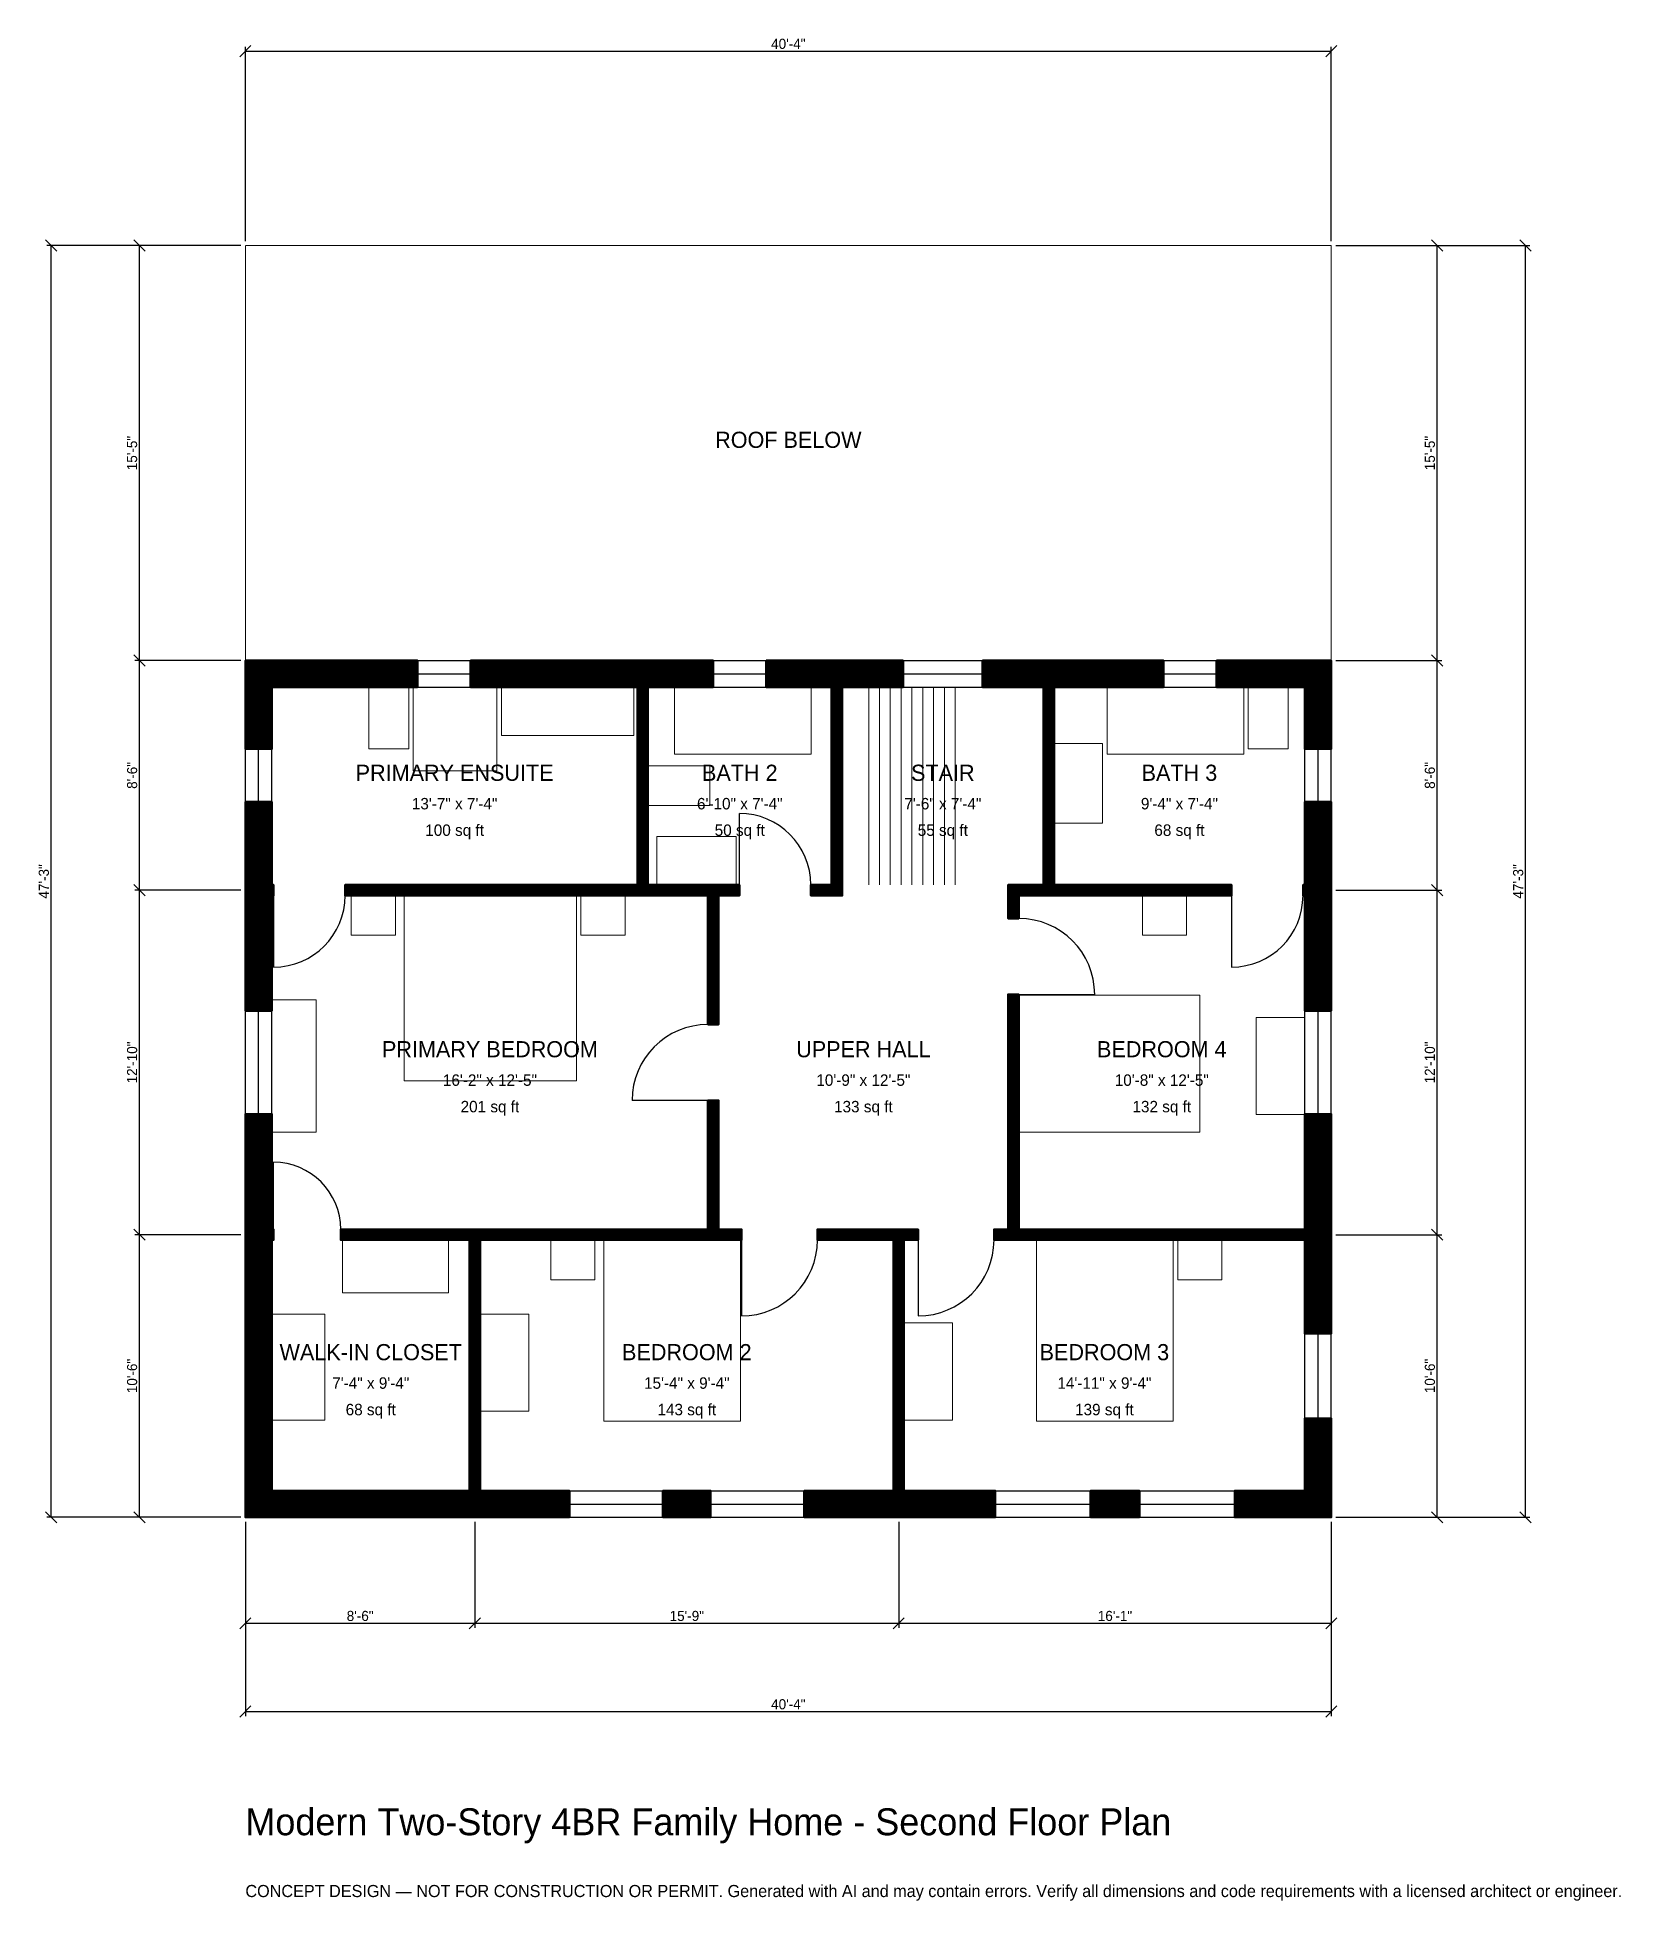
# Model space of a CAD drawing. Header units: inches. Extents: x -93 to 613, y -171 to 660.
import ezdxf
from ezdxf.enums import TextEntityAlignment as Align

# ---------------------------------------------------------------- set-up
doc = ezdxf.new("R2010")
doc.units = ezdxf.units.IN
doc.header["$MEASUREMENT"] = 0
doc.linetypes.add('DASHED', pattern=[0.6, 0.5, -0.1])
for name, color, linetype, lineweight in [('A-ANNO-DIMS', 1, 'Continuous', 13), ('A-ANNO-TEXT', 7, 'Continuous', 18), ('A-AREA-IDEN', 7, 'Continuous', 18), ('A-DOOR', 2, 'Continuous', 25), ('A-FLOR-FIXT', 9, 'Continuous', 13), ('A-FLOR-STRS', 3, 'Continuous', 18), ('A-FURN', 9, 'Continuous', 13), ('A-GLAZ', 4, 'Continuous', 25), ('A-SITE-PAVE', 8, 'Continuous', 13), ('A-WALL', 7, 'Continuous', 50), ('A-WALL-PATT', 8, 'Continuous', 13)]:
    doc.layers.add(name, color=color, linetype=linetype, lineweight=lineweight)
doc.dimstyles.new('PLAN', dxfattribs={"dimtxt": 4.5, "dimasz": 3, "dimexe": 2, "dimexo": 2, "dimgap": 1, "dimtad": 1, "dimdec": 0, "dimlunit": 4, "dimtsz": 2.5, "dimcen": 2.5, "dimclrd": 1, "dimclre": 1, "dimazin": 3, "dimtfac": 1, "dimtmove": 0, "dimatfit": 3})

msp = doc.modelspace()

# ---------------------------------------------------------------- hatches: boundary and pattern name
at = {"layer": 'A-WALL-PATT'}
h = msp.add_hatch(dxfattribs=at)
h.set_pattern_fill('ANSI31', color=8, scale=0.8)
h.paths.add_polyline_path([(288.9764, 0), (288.9764, 0), (285.4331, 0), (249.2126, 0), (249.2126, 11.811), (285.4331, 11.811), (288.9764, 11.811), (288.9764, 123.622), (255.1181, 123.622), (255.1181, 128.3465), (288.9764, 128.3465), (293.7008, 128.3465), (300, 128.3465), (300, 123.622), (293.7008, 123.622), (293.7008, 11.811), (297.2441, 11.811), (334.3832, 11.811), (334.3832, 0), (297.2441, 0), (293.7008, 0), (293.7008, 0), (288.9764, 0)])
h.paths.add_polyline_path([(186.2205, 0), (186.2205, 11.811), (207.4803, 11.811), (207.4803, 0), (186.2205, 0)])
h.paths.add_polyline_path([(108.2677, 0), (104.7244, 0), (104.7244, 0), (100, 0), (100, 0), (96.4567, 0), (11.811, 0), (11.811, 0), (0, 0), (0, 0), (0, 0), (0, 11.811), (0, 11.811), (0, 120.0787), (0, 123.622), (0, 123.622), (0, 128.3465), (0, 128.3465), (0, 131.8898), (0, 179.7244), (11.811, 179.7244), (11.811, 131.8898), (11.811, 128.3465), (12.5984, 128.3465), (12.5984, 123.622), (11.811, 123.622), (11.811, 120.0787), (11.811, 11.811), (96.4567, 11.811), (100, 11.811), (100, 123.622), (42.5197, 123.622), (42.5197, 128.3465), (100, 128.3465), (104.7244, 128.3465), (206.2992, 128.3465), (206.2992, 185.8268), (211.0236, 185.8268), (211.0236, 128.3465), (221.2598, 128.3465), (221.2598, 123.622), (211.0236, 123.622), (206.2992, 123.622), (104.7244, 123.622), (104.7244, 11.811), (108.2677, 11.811), (144.4882, 11.811), (144.4882, 0), (108.2677, 0)])
h.paths.add_polyline_path([(0, 273.622), (0, 277.1654), (0, 277.1654), (0, 281.8898), (0, 281.8898), (0, 285.4331), (0, 318.8976), (11.811, 318.8976), (11.811, 285.4331), (11.811, 281.8898), (12.5984, 281.8898), (12.5984, 277.1654), (11.811, 277.1654), (11.811, 273.622), (11.811, 225.7874), (0, 225.7874), (0, 273.622)])
h.paths.add_polyline_path([(0, 370.0787), (0, 370.0787), (0, 381.8898), (0, 381.8898), (0, 381.8898), (11.811, 381.8898), (11.811, 381.8898), (76.7717, 381.8898), (76.7717, 370.0787), (11.811, 370.0787), (11.811, 342.5197), (0, 342.5197), (0, 370.0787)])
h.paths.add_polyline_path([(171.2598, 381.8898), (174.8031, 381.8898), (174.8031, 381.8898), (179.5276, 381.8898), (179.5276, 381.8898), (183.0709, 381.8898), (208.6614, 381.8898), (208.6614, 370.0787), (183.0709, 370.0787), (179.5276, 370.0787), (179.5276, 281.8898), (206.2992, 281.8898), (211.0236, 281.8898), (220.2756, 281.8898), (220.2756, 277.1654), (211.0236, 277.1654), (211.0236, 219.685), (206.2992, 219.685), (206.2992, 277.1654), (179.5276, 277.1654), (174.8031, 277.1654), (44.4882, 277.1654), (44.4882, 281.8898), (174.8031, 281.8898), (174.8031, 370.0787), (171.2598, 370.0787), (100.3937, 370.0787), (100.3937, 381.8898), (171.2598, 381.8898)])
h.paths.add_polyline_path([(257.874, 381.8898), (261.4173, 381.8898), (261.4173, 381.8898), (266.1417, 381.8898), (266.1417, 381.8898), (269.685, 381.8898), (293.3071, 381.8898), (293.3071, 370.0787), (269.685, 370.0787), (266.1417, 370.0787), (266.1417, 281.8898), (266.1417, 277.1654), (261.4173, 277.1654), (252.1654, 277.1654), (252.1654, 281.8898), (261.4173, 281.8898), (261.4173, 370.0787), (257.874, 370.0787), (232.2835, 370.0787), (232.2835, 381.8898), (257.874, 381.8898)])
h.paths.add_polyline_path([(352.3622, 381.8898), (355.9055, 381.8898), (355.9055, 381.8898), (360.6299, 381.8898), (360.6299, 381.8898), (364.1732, 381.8898), (409.4488, 381.8898), (409.4488, 370.0787), (364.1732, 370.0787), (360.6299, 370.0787), (360.6299, 281.8898), (439.7638, 281.8898), (439.7638, 277.1654), (360.6299, 277.1654), (355.9055, 277.1654), (344.8819, 277.1654), (344.8819, 266.9291), (340.1575, 266.9291), (340.1575, 277.1654), (340.1575, 281.8898), (344.8819, 281.8898), (355.9055, 281.8898), (355.9055, 370.0787), (352.3622, 370.0787), (328.7402, 370.0787), (328.7402, 381.8898), (352.3622, 381.8898)])
h.paths.add_polyline_path([(472.4409, 381.8898), (472.4409, 381.8898), (484.252, 381.8898), (484.252, 381.8898), (484.252, 381.8898), (484.252, 370.0787), (484.252, 370.0787), (484.252, 342.5197), (472.4409, 342.5197), (472.4409, 370.0787), (433.0709, 370.0787), (433.0709, 381.8898), (472.4409, 381.8898)])
h.paths.add_polyline_path([(484.252, 281.8898), (484.252, 281.8898), (484.252, 277.1654), (484.252, 277.1654), (484.252, 273.622), (484.252, 273.622), (484.252, 225.7874), (472.4409, 225.7874), (472.4409, 277.1654), (471.6535, 277.1654), (471.6535, 281.8898), (472.4409, 281.8898), (472.4409, 285.4331), (472.4409, 285.4331), (472.4409, 318.8976), (484.252, 318.8976), (484.252, 281.8898)])
h.paths.add_polyline_path([(484.252, 131.8898), (484.252, 131.8898), (484.252, 128.3465), (484.252, 128.3465), (484.252, 123.622), (484.252, 123.622), (484.252, 81.8898), (472.4409, 81.8898), (472.4409, 120.0787), (472.4409, 120.0787), (472.4409, 123.622), (344.8819, 123.622), (340.1575, 123.622), (333.8583, 123.622), (333.8583, 128.3465), (340.1575, 128.3465), (340.1575, 233.0709), (344.8819, 233.0709), (344.8819, 128.3465), (472.4409, 128.3465), (472.4409, 179.7244), (484.252, 179.7244), (484.252, 131.8898)])
h.paths.add_polyline_path([(484.252, 11.811), (484.252, 11.811), (484.252, 0), (484.252, 0), (484.252, 0), (472.4409, 0), (472.4409, 0), (441.2073, 0), (441.2073, 11.811), (472.4409, 11.811), (472.4409, 44.0945), (484.252, 44.0945), (484.252, 11.811)])
h.paths.add_polyline_path([(376.9029, 0), (376.9029, 11.811), (398.6877, 11.811), (398.6877, 0), (376.9029, 0)])

# ---------------------------------------------------------------- linework, layer by layer
at = {"layer": 'A-DOOR'}
for p, q in [((220.2756, 281.8898), (220.2756, 313.7795)), ((12.5984, 277.1654), (12.5984, 245.2756)), ((439.7638, 277.1654), (439.7638, 245.2756)), ((344.8819, 233.0709), (378.7402, 233.0709)), ((206.2992, 185.8268), (172.4409, 185.8268)), ((12.5984, 128.3465), (12.5984, 158.2677)), ((221.2598, 123.622), (221.2598, 89.7638)), ((300, 123.622), (300, 89.7638))]:
    msp.add_line(p, q, dxfattribs=at)
for centre, radius, start, end in [((220.2756, 281.8898), 31.8898, 0, 90), ((12.5984, 277.1654), 31.8898, 270, 360), ((439.7638, 277.1654), 31.8898, 270, 360), ((344.8819, 233.0709), 33.8583, 0, 90), ((206.2992, 185.8268), 33.8583, 90, 180), ((12.5984, 128.3465), 29.9213, 0, 90), ((221.2598, 123.622), 33.8583, 270, 360), ((300, 123.622), 33.8583, 270, 360)]:
    msp.add_arc(centre, radius, start, end, dxfattribs=at)
at = {"layer": 'A-FLOR-FIXT'}
for points in [[(55.1181, 342.5197), (72.8346, 342.5197), (72.8346, 370.0787), (55.1181, 370.0787)], [(74.8031, 332.6772), (112.2047, 332.6772), (112.2047, 370.0787), (74.8031, 370.0787)], [(114.1732, 348.4252), (173.2283, 348.4252), (173.2283, 370.0787), (114.1732, 370.0787)], [(191.3386, 340.1575), (252.3622, 340.1575), (252.3622, 370.0787), (191.3386, 370.0787)], [(384.252, 340.1575), (445.2756, 340.1575), (445.2756, 370.0787), (384.252, 370.0787)], [(447.2441, 342.5197), (464.9606, 342.5197), (464.9606, 370.0787), (447.2441, 370.0787)], [(360.6299, 309.4488), (382.2835, 309.4488), (382.2835, 344.8819), (360.6299, 344.8819)], [(179.5276, 317.3228), (207.0866, 317.3228), (207.0866, 335.0394), (179.5276, 335.0394)], [(183.4646, 281.8898), (218.8976, 281.8898), (218.8976, 303.5433), (183.4646, 303.5433)]]:
    msp.add_lwpolyline(points, close=True, dxfattribs=at)
at = {"layer": 'A-FLOR-STRS'}
for p, q in [((277.9528, 281.8898), (277.9528, 370.0787)), ((282.7756, 281.8898), (282.7756, 370.0787)), ((287.5984, 281.8898), (287.5984, 370.0787)), ((292.4213, 281.8898), (292.4213, 370.0787)), ((297.2441, 281.8898), (297.2441, 370.0787)), ((302.0669, 281.8898), (302.0669, 370.0787)), ((306.8898, 281.8898), (306.8898, 370.0787)), ((311.7126, 281.8898), (311.7126, 370.0787)), ((316.5354, 281.8898), (316.5354, 370.0787))]:
    msp.add_line(p, q, dxfattribs=at)
at = {"layer": 'A-FURN'}
for points in [[(47.2441, 259.4488), (66.9291, 259.4488), (66.9291, 277.1654), (47.2441, 277.1654)], [(70.8661, 194.4882), (147.6378, 194.4882), (147.6378, 277.1654), (70.8661, 277.1654)], [(149.6063, 259.4488), (169.2913, 259.4488), (169.2913, 277.1654), (149.6063, 277.1654)], [(400, 259.4488), (419.685, 259.4488), (419.685, 277.1654), (400, 277.1654)], [(344.8819, 171.6535), (425.5906, 171.6535), (425.5906, 232.6772), (344.8819, 232.6772)], [(11.811, 171.6535), (31.4961, 171.6535), (31.4961, 230.7087), (11.811, 230.7087)], [(450.7874, 179.5276), (472.4409, 179.5276), (472.4409, 222.8346), (450.7874, 222.8346)], [(43.3071, 100), (90.5512, 100), (90.5512, 123.622), (43.3071, 123.622)], [(136.2205, 105.9055), (155.9055, 105.9055), (155.9055, 123.622), (136.2205, 123.622)], [(159.8425, 42.9134), (220.8661, 42.9134), (220.8661, 123.622), (159.8425, 123.622)], [(352.7559, 42.9134), (413.7795, 42.9134), (413.7795, 123.622), (352.7559, 123.622)], [(415.748, 105.9055), (435.4331, 105.9055), (435.4331, 123.622), (415.748, 123.622)], [(11.811, 43.3071), (35.4331, 43.3071), (35.4331, 90.5512), (11.811, 90.5512)], [(104.7244, 47.2441), (126.378, 47.2441), (126.378, 90.5512), (104.7244, 90.5512)], [(293.7008, 43.3071), (315.3543, 43.3071), (315.3543, 86.6142), (293.7008, 86.6142)]]:
    msp.add_lwpolyline(points, close=True, dxfattribs=at)
at = {"layer": 'A-GLAZ'}
for p, q in [((76.7717, 381.8898), (100.3937, 381.8898)), ((76.7717, 375.9843), (100.3937, 375.9843)), ((208.6614, 381.8898), (232.2835, 381.8898)), ((208.6614, 375.9843), (232.2835, 375.9843)), ((293.3071, 381.8898), (328.7402, 381.8898)), ((293.3071, 375.9843), (328.7402, 375.9843)), ((409.4488, 381.8898), (433.0709, 381.8898)), ((409.4488, 375.9843), (433.0709, 375.9843)), ((76.7717, 370.0787), (100.3937, 370.0787)), ((208.6614, 370.0787), (232.2835, 370.0787)), ((293.3071, 370.0787), (328.7402, 370.0787)), ((409.4488, 370.0787), (433.0709, 370.0787)), ((0, 318.8976), (0, 342.5197)), ((5.9055, 318.8976), (5.9055, 342.5197)), ((11.811, 318.8976), (11.811, 342.5197)), ((472.4409, 318.8976), (472.4409, 342.5197)), ((478.3465, 318.8976), (478.3465, 342.5197)), ((484.252, 318.8976), (484.252, 342.5197)), ((0, 179.7244), (0, 225.7874)), ((5.9055, 179.7244), (5.9055, 225.7874)), ((11.811, 179.7244), (11.811, 225.7874)), ((472.4409, 179.7244), (472.4409, 225.7874)), ((478.3465, 179.7244), (478.3465, 225.7874)), ((484.252, 179.7244), (484.252, 225.7874)), ((472.4409, 44.0945), (472.4409, 81.8898)), ((478.3465, 44.0945), (478.3465, 81.8898)), ((484.252, 44.0945), (484.252, 81.8898)), ((144.4882, 11.811), (186.2205, 11.811)), ((207.4803, 11.811), (249.2126, 11.811)), ((334.3832, 11.811), (376.9029, 11.811)), ((398.6877, 11.811), (441.2073, 11.811)), ((144.4882, 5.9055), (186.2205, 5.9055)), ((144.4882, 0), (186.2205, 0)), ((207.4803, 5.9055), (249.2126, 5.9055)), ((207.4803, 0), (249.2126, 0)), ((334.3832, 5.9055), (376.9029, 5.9055)), ((334.3832, 0), (376.9029, 0)), ((398.6877, 5.9055), (441.2073, 5.9055)), ((398.6877, 0), (441.2073, 0))]:
    msp.add_line(p, q, dxfattribs=at)
at = {"layer": 'A-SITE-PAVE', "linetype": 'DASHED'}
msp.add_lwpolyline([(0, 381.8898), (484.252, 381.8898), (484.252, 566.9291), (0, 566.9291)], close=True, dxfattribs=at)
at = {"layer": 'A-WALL'}
for points in [[(0, 370.0787), (0, 370.0787), (0, 381.8898), (0, 381.8898), (0, 381.8898), (11.811, 381.8898), (11.811, 381.8898), (76.7717, 381.8898), (76.7717, 370.0787), (11.811, 370.0787), (11.811, 342.5197), (0, 342.5197), (0, 370.0787)], [(171.2598, 381.8898), (174.8031, 381.8898), (174.8031, 381.8898), (179.5276, 381.8898), (179.5276, 381.8898), (183.0709, 381.8898), (208.6614, 381.8898), (208.6614, 370.0787), (183.0709, 370.0787), (179.5276, 370.0787), (179.5276, 281.8898), (206.2992, 281.8898), (211.0236, 281.8898), (220.2756, 281.8898), (220.2756, 277.1654), (211.0236, 277.1654), (211.0236, 219.685), (206.2992, 219.685), (206.2992, 277.1654), (179.5276, 277.1654), (174.8031, 277.1654), (44.4882, 277.1654), (44.4882, 281.8898), (174.8031, 281.8898), (174.8031, 370.0787), (171.2598, 370.0787), (100.3937, 370.0787), (100.3937, 381.8898), (171.2598, 381.8898)], [(257.874, 381.8898), (261.4173, 381.8898), (261.4173, 381.8898), (266.1417, 381.8898), (266.1417, 381.8898), (269.685, 381.8898), (293.3071, 381.8898), (293.3071, 370.0787), (269.685, 370.0787), (266.1417, 370.0787), (266.1417, 281.8898), (266.1417, 277.1654), (261.4173, 277.1654), (252.1654, 277.1654), (252.1654, 281.8898), (261.4173, 281.8898), (261.4173, 370.0787), (257.874, 370.0787), (232.2835, 370.0787), (232.2835, 381.8898), (257.874, 381.8898)], [(352.3622, 381.8898), (355.9055, 381.8898), (355.9055, 381.8898), (360.6299, 381.8898), (360.6299, 381.8898), (364.1732, 381.8898), (409.4488, 381.8898), (409.4488, 370.0787), (364.1732, 370.0787), (360.6299, 370.0787), (360.6299, 281.8898), (439.7638, 281.8898), (439.7638, 277.1654), (360.6299, 277.1654), (355.9055, 277.1654), (344.8819, 277.1654), (344.8819, 266.9291), (340.1575, 266.9291), (340.1575, 277.1654), (340.1575, 281.8898), (344.8819, 281.8898), (355.9055, 281.8898), (355.9055, 370.0787), (352.3622, 370.0787), (328.7402, 370.0787), (328.7402, 381.8898), (352.3622, 381.8898)], [(472.4409, 381.8898), (472.4409, 381.8898), (484.252, 381.8898), (484.252, 381.8898), (484.252, 381.8898), (484.252, 370.0787), (484.252, 370.0787), (484.252, 342.5197), (472.4409, 342.5197), (472.4409, 370.0787), (433.0709, 370.0787), (433.0709, 381.8898), (472.4409, 381.8898)], [(0, 273.622), (0, 277.1654), (0, 277.1654), (0, 281.8898), (0, 281.8898), (0, 285.4331), (0, 318.8976), (11.811, 318.8976), (11.811, 285.4331), (11.811, 281.8898), (12.5984, 281.8898), (12.5984, 277.1654), (11.811, 277.1654), (11.811, 273.622), (11.811, 225.7874), (0, 225.7874), (0, 273.622)], [(484.252, 281.8898), (484.252, 281.8898), (484.252, 277.1654), (484.252, 277.1654), (484.252, 273.622), (484.252, 273.622), (484.252, 225.7874), (472.4409, 225.7874), (472.4409, 277.1654), (471.6535, 277.1654), (471.6535, 281.8898), (472.4409, 281.8898), (472.4409, 285.4331), (472.4409, 285.4331), (472.4409, 318.8976), (484.252, 318.8976), (484.252, 281.8898)], [(484.252, 131.8898), (484.252, 131.8898), (484.252, 128.3465), (484.252, 128.3465), (484.252, 123.622), (484.252, 123.622), (484.252, 81.8898), (472.4409, 81.8898), (472.4409, 120.0787), (472.4409, 120.0787), (472.4409, 123.622), (344.8819, 123.622), (340.1575, 123.622), (333.8583, 123.622), (333.8583, 128.3465), (340.1575, 128.3465), (340.1575, 233.0709), (344.8819, 233.0709), (344.8819, 128.3465), (472.4409, 128.3465), (472.4409, 179.7244), (484.252, 179.7244), (484.252, 131.8898)], [(108.2677, 0), (104.7244, 0), (104.7244, 0), (100, 0), (100, 0), (96.4567, 0), (11.811, 0), (11.811, 0), (0, 0), (0, 0), (0, 0), (0, 11.811), (0, 11.811), (0, 120.0787), (0, 123.622), (0, 123.622), (0, 128.3465), (0, 128.3465), (0, 131.8898), (0, 179.7244), (11.811, 179.7244), (11.811, 131.8898), (11.811, 128.3465), (12.5984, 128.3465), (12.5984, 123.622), (11.811, 123.622), (11.811, 120.0787), (11.811, 11.811), (96.4567, 11.811), (100, 11.811), (100, 123.622), (42.5197, 123.622), (42.5197, 128.3465), (100, 128.3465), (104.7244, 128.3465), (206.2992, 128.3465), (206.2992, 185.8268), (211.0236, 185.8268), (211.0236, 128.3465), (221.2598, 128.3465), (221.2598, 123.622), (211.0236, 123.622), (206.2992, 123.622), (104.7244, 123.622), (104.7244, 11.811), (108.2677, 11.811), (144.4882, 11.811), (144.4882, 0), (108.2677, 0)], [(288.9764, 0), (288.9764, 0), (285.4331, 0), (249.2126, 0), (249.2126, 11.811), (285.4331, 11.811), (288.9764, 11.811), (288.9764, 123.622), (255.1181, 123.622), (255.1181, 128.3465), (288.9764, 128.3465), (293.7008, 128.3465), (300, 128.3465), (300, 123.622), (293.7008, 123.622), (293.7008, 11.811), (297.2441, 11.811), (334.3832, 11.811), (334.3832, 0), (297.2441, 0), (293.7008, 0), (293.7008, 0), (288.9764, 0)], [(484.252, 11.811), (484.252, 11.811), (484.252, 0), (484.252, 0), (484.252, 0), (472.4409, 0), (472.4409, 0), (441.2073, 0), (441.2073, 11.811), (472.4409, 11.811), (472.4409, 44.0945), (484.252, 44.0945), (484.252, 11.811)], [(186.2205, 0), (186.2205, 11.811), (207.4803, 11.811), (207.4803, 0), (186.2205, 0)], [(376.9029, 0), (376.9029, 11.811), (398.6877, 11.811), (398.6877, 0), (376.9029, 0)]]:
    msp.add_lwpolyline(points, close=True, dxfattribs=at)

# ---------------------------------------------------------------- texts
at = {"layer": 'A-ANNO-TEXT'}
for s, height, p in [('Modern Two-Story 4BR Family Home - Second Floor Plan', 12, (0, -141.7323)), ('CONCEPT DESIGN — NOT FOR CONSTRUCTION OR PERMIT. Generated with AI and may contain errors. Verify all dimensions and code requirements with a licensed architect or engineer.', 5.4, (0, -169.2913))]:
    msp.add_text(s, height=height, dxfattribs=at).set_placement(p)
at = {"layer": 'A-AREA-IDEN'}
for s, height, p in [('ROOF BELOW', 7.2, (242.126, 480.315)), ('PRIMARY ENSUITE', 7.2, (93.3071, 331.8898)), ('BATH 2', 7.2, (220.4724, 331.8898)), ('STAIR', 7.2, (311.0236, 331.8898)), ('BATH 3', 7.2, (416.5354, 331.8898)), ('13\'-7" x 7\'-4"', 5.1, (93.3071, 318.1102)), ('6\'-10" x 7\'-4"', 5.1, (220.4724, 318.1102)), ('7\'-6" x 7\'-4"', 5.1, (311.0236, 318.1102)), ('9\'-4" x 7\'-4"', 5.1, (416.5354, 318.1102)), ('100 sq ft', 5.1, (93.3071, 306.2992)), ('50 sq ft', 5.1, (220.4724, 306.2992)), ('55 sq ft', 5.1, (311.0236, 306.2992)), ('68 sq ft', 5.1, (416.5354, 306.2992)), ('PRIMARY BEDROOM', 7.2, (109.0551, 208.6614)), ('UPPER HALL', 7.2, (275.5906, 208.6614)), ('BEDROOM 4', 7.2, (408.6614, 208.6614)), ('16\'-2" x 12\'-5"', 5.1, (109.0551, 194.8819)), ('10\'-9" x 12\'-5"', 5.1, (275.5906, 194.8819)), ('10\'-8" x 12\'-5"', 5.1, (408.6614, 194.8819)), ('201 sq ft', 5.1, (109.0551, 183.0709)), ('133 sq ft', 5.1, (275.5906, 183.0709)), ('132 sq ft', 5.1, (408.6614, 183.0709)), ('WALK-IN CLOSET', 7.2, (55.9055, 73.622)), ('BEDROOM 2', 7.2, (196.8504, 73.622)), ('BEDROOM 3', 7.2, (383.0709, 73.622)), ('7\'-4" x 9\'-4"', 5.1, (55.9055, 59.8425)), ('15\'-4" x 9\'-4"', 5.1, (196.8504, 59.8425)), ('14\'-11" x 9\'-4"', 5.1, (383.0709, 59.8425)), ('68 sq ft', 5.1, (55.9055, 48.0315)), ('143 sq ft', 5.1, (196.8504, 48.0315)), ('139 sq ft', 5.1, (383.0709, 48.0315))]:
    msp.add_text(s, height=height, dxfattribs=at).set_placement(p, align=Align.MIDDLE_CENTER)

# ---------------------------------------------------------------- dimensions: what is measured, and where the dimension line sits
at = {"layer": 'A-ANNO-DIMS'}
for base, p1, p2, text in [((0, 653.5433), (0, 566.9291), (484.252, 566.9291), '40\'-4"'), ((0, -47.2441), (0, 0), (102.3622, 0), '8\'-6"'), ((0, -86.6142), (0, 0), (484.252, 0), '40\'-4"'), ((102.3622, -47.2441), (102.3622, 0), (291.3386, 0), '15\'-9"'), ((291.3386, -47.2441), (291.3386, 0), (484.252, 0), '16\'-1"')]:
    msp.add_linear_dim(base=base, p1=p1, p2=p2, text=text, dimstyle='PLAN', dxfattribs=at).render()
for base, p1, p2, text in [((-86.6142, 0), (0, 0), (0, 566.9291), '47\'-3"'), ((-47.2441, 381.8898), (0, 381.8898), (0, 566.9291), '15\'-5"'), ((531.4961, 381.8898), (484.252, 381.8898), (484.252, 566.9291), '15\'-5"'), ((570.8661, 0), (484.252, 0), (484.252, 566.9291), '47\'-3"'), ((-47.2441, 279.5276), (0, 279.5276), (0, 381.8898), '8\'-6"'), ((531.4961, 279.5276), (484.252, 279.5276), (484.252, 381.8898), '8\'-6"'), ((-47.2441, 125.9843), (0, 125.9843), (0, 279.5276), '12\'-10"'), ((531.4961, 125.9843), (484.252, 125.9843), (484.252, 279.5276), '12\'-10"'), ((-47.2441, 0), (0, 0), (0, 125.9843), '10\'-6"'), ((531.4961, 0), (484.252, 0), (484.252, 125.9843), '10\'-6"')]:
    msp.add_linear_dim(base=base, p1=p1, p2=p2, angle=90, text=text, dimstyle='PLAN', dxfattribs=at).render()

doc.saveas('drawing.dxf')
